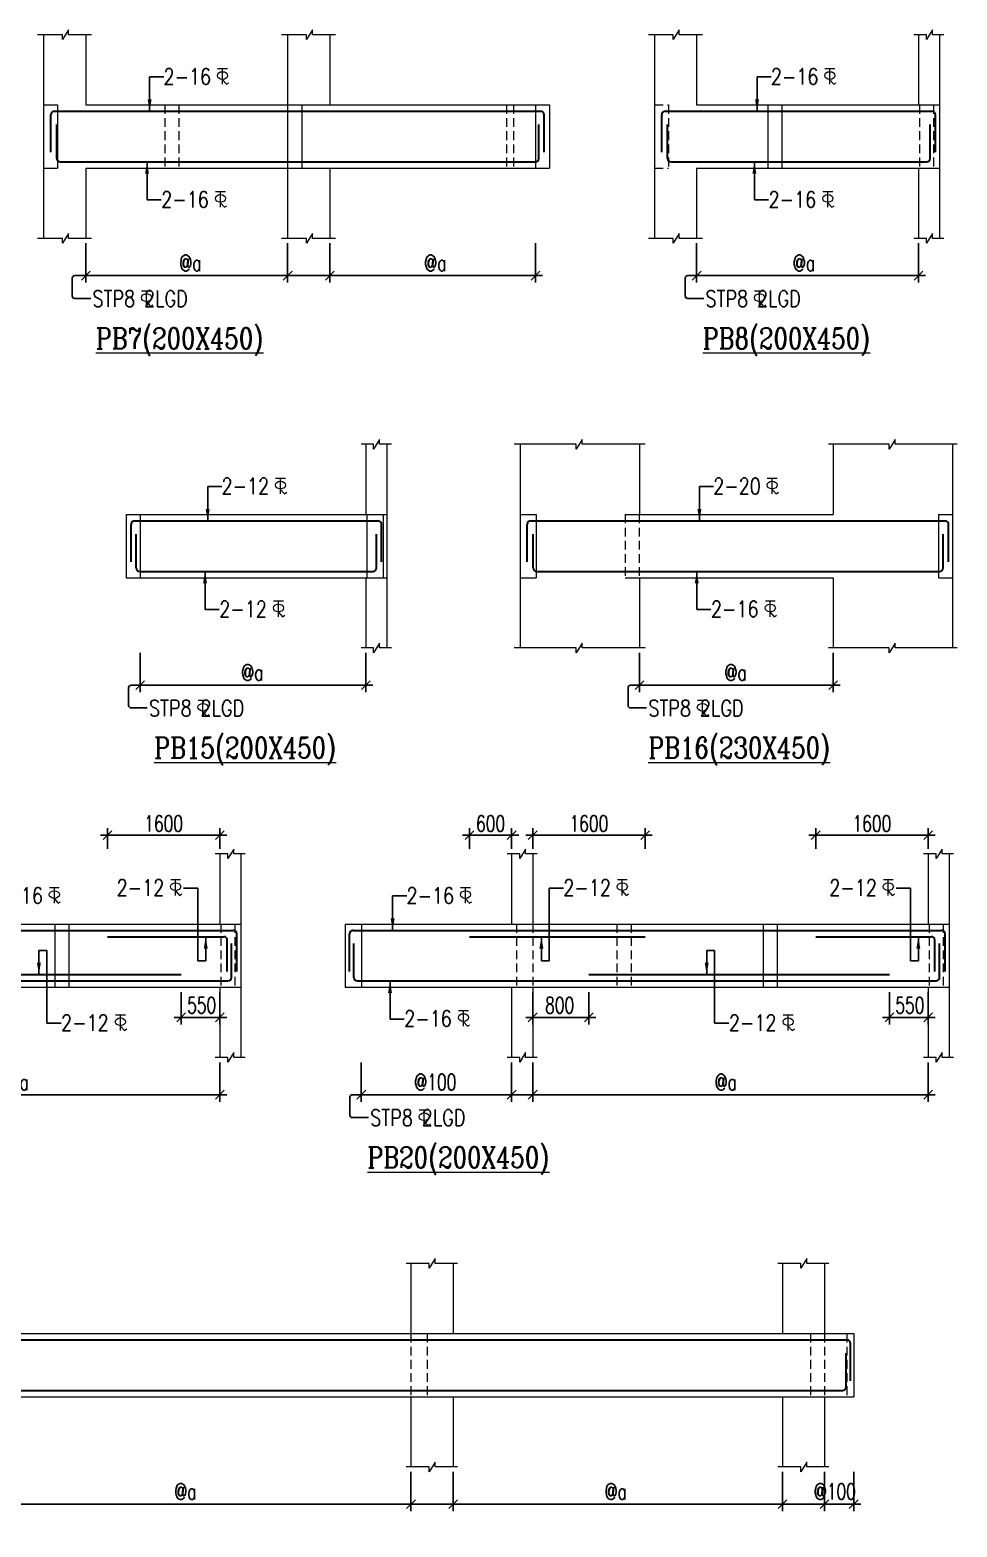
# Model space of a CAD drawing. Header units: millimetres. Extents: x 1277257 to 1543892, y 206696 to 309376.
# Drawn here: x 1530689 to 1543892, y 241538 to 262860 of the extents above; entities that cross this region are included whole.
import ezdxf

# ---------------------------------------------------------------- set-up
doc = ezdxf.new("R2010")
doc.units = ezdxf.units.MM
doc.header["$LTSCALE"] = 500
doc.header["$MEASUREMENT"] = 0
doc.header["$PDMODE"] = 34
doc.linetypes.add('HIDDEN', pattern=[0.375, 0.25, -0.125])
doc.layers.get('Defpoints').update_dxf_attribs({"lineweight": 0})
for name, color, linetype, lineweight in [('BEAM ELE', 2, 'Continuous', 15), ('DIM', 1, 'Continuous', 20), ('TAXT', 3, 'Continuous', 15), ('TEXT', 7, 'Continuous', 13), ('TEXT2', 3, 'Continuous', 15), ('TOWER AREA BEAM..', 3, 'Continuous', 20)]:
    doc.layers.add(name, color=color, linetype=linetype, lineweight=lineweight)
for name, color, linetype in [('D', 10, 'Continuous'), ('ST DIM.', 1, 'Continuous'), ('STEEL', 1, 'Continuous')]:
    doc.layers.add(name, color=color, linetype=linetype)
doc.styles.add('2MM', font='romans.shx', dxfattribs={"width": 0.7})
doc.styles.add('BHTESHT$0$HSCC2', font='romanc.shx')
doc.styles.add('haider', font='romans.shx')
doc.dimstyles.new('SHUIB MOD.', dxfattribs={"dimtxt": 230, "dimasz": 130, "dimexe": 100, "dimexo": 70, "dimgap": 50, "dimtad": 2, "dimdec": 0, "dimzin": 4, "dimdsep": 46, "dimtxsty": '2MM', "dimblk": 'OBLIQUE', "dimcen": 0.09, "dimdle": 100, "dimclrd": 1, "dimclre": 1, "dimclrt": 3, "dimadec": 0, "dimazin": 0, "dimtfac": 1, "dimtdec": 0, "dimtix": 1, "dimtmove": 2, "dimatfit": 3, "dimfxl": 100, "dimtolj": 1, "dimlwd": -1, "dimarcsym": 0})

# ---------------------------------------------------------------- blocks, each defined once
blk = doc.blocks.new('_Oblique')
at = {"color": 0, "linetype": 'ByBlock', "lineweight": -2}
blk.add_line((-0.5, -0.5), (0.5, 0.5), dxfattribs=at)
blk = doc.blocks.new('A$C76682FD6')
at = {"layer": 'TEXT', "color": 3, "ltscale": 0.2}
for p, q in [((143, 219, -1), (2, 219, -1)), ((72, 0, -1), (72, 219, -1)), ((72, 63, -1), (128, 0, -1)), ((128, 0, -1), (162, 21))]:
    blk.add_line(p, q, dxfattribs=at)
blk.add_ellipse((72, 124, -1), major_axis=(72.3, 0), ratio=0.753223, dxfattribs=at)
blk = doc.blocks.new('*D108')
at = {"layer": 'Defpoints', "color": 0, "ltscale": 100, "transparency": 16777216}
for p in [(1531484, 259891, 6), (1534359, 259891, 6), (1534359, 259361)]:
    blk.add_point(p, dxfattribs=at)
at = {"layer": 'ST DIM.', "color": 1, "lineweight": -2, "ltscale": 100, "transparency": 16777216}
for p, q in [((1531484, 259821), (1531484, 259261)), ((1534359, 259821), (1534359, 259261))]:
    blk.add_line(p, q, dxfattribs=at)
at = {"layer": 'ST DIM.', "color": 1, "ltscale": 100, "transparency": 16777216}
blk.add_line((1531384, 259361), (1534459, 259361), dxfattribs=at)
at = {"layer": 'ST DIM.', "color": 1, "ltscale": 100, "transparency": 16777216, "xscale": 125, "yscale": 125, "zscale": 125, "rotation": 180}
blk.add_blockref('_Oblique', (1531484, 259361), dxfattribs=at)
at = {"layer": 'ST DIM.', "color": 1, "ltscale": 100, "transparency": 16777216, "xscale": 125, "yscale": 125, "zscale": 125}
blk.add_blockref('_Oblique', (1534359, 259361), dxfattribs=at)
at = {"layer": 'ST DIM.', "color": 3, "ltscale": 100, "transparency": 16777216, "insert": (1532974, 259541), "char_height": 230, "attachment_point": 5, "style": '2MM'}
blk.add_mtext('\\A1;@a', dxfattribs=at)
blk = doc.blocks.new('*D109')
at = {"layer": 'Defpoints', "color": 0, "ltscale": 100, "transparency": 16777216}
for p in [(1534959, 259891, 6), (1537889, 259891, 6), (1537889, 259361)]:
    blk.add_point(p, dxfattribs=at)
at = {"layer": 'ST DIM.', "color": 1, "lineweight": -2, "ltscale": 100, "transparency": 16777216}
for p, q in [((1534959, 259821), (1534959, 259261)), ((1537889, 259821), (1537889, 259261))]:
    blk.add_line(p, q, dxfattribs=at)
at = {"layer": 'ST DIM.', "color": 1, "ltscale": 100, "transparency": 16777216}
blk.add_line((1534859, 259361), (1537989, 259361), dxfattribs=at)
at = {"layer": 'ST DIM.', "color": 1, "ltscale": 100, "transparency": 16777216, "xscale": 125, "yscale": 125, "zscale": 125, "rotation": 180}
blk.add_blockref('_Oblique', (1534959, 259361), dxfattribs=at)
at = {"layer": 'ST DIM.', "color": 1, "ltscale": 100, "transparency": 16777216, "xscale": 125, "yscale": 125, "zscale": 125}
blk.add_blockref('_Oblique', (1537889, 259361), dxfattribs=at)
at = {"layer": 'ST DIM.', "color": 3, "ltscale": 100, "transparency": 16777216, "insert": (1536462, 259541), "char_height": 230, "attachment_point": 5, "style": '2MM'}
blk.add_mtext('\\A1;@a', dxfattribs=at)
blk = doc.blocks.new('*D110')
at = {"layer": 'Defpoints', "color": 0, "ltscale": 100, "transparency": 16777216}
for p in [(1540183, 259891, 6), (1543343, 259891, 6), (1543343, 259361)]:
    blk.add_point(p, dxfattribs=at)
at = {"layer": 'ST DIM.', "color": 1, "lineweight": -2, "ltscale": 100, "transparency": 16777216}
for p, q in [((1540183, 259821), (1540183, 259261)), ((1543343, 259821), (1543343, 259261))]:
    blk.add_line(p, q, dxfattribs=at)
at = {"layer": 'ST DIM.', "color": 1, "ltscale": 100, "transparency": 16777216}
blk.add_line((1540083, 259361), (1543443, 259361), dxfattribs=at)
at = {"layer": 'ST DIM.', "color": 1, "ltscale": 100, "transparency": 16777216, "xscale": 125, "yscale": 125, "zscale": 125, "rotation": 180}
blk.add_blockref('_Oblique', (1540183, 259361), dxfattribs=at)
at = {"layer": 'ST DIM.', "color": 1, "ltscale": 100, "transparency": 16777216, "xscale": 125, "yscale": 125, "zscale": 125}
blk.add_blockref('_Oblique', (1543343, 259361), dxfattribs=at)
at = {"layer": 'ST DIM.', "color": 3, "ltscale": 100, "transparency": 16777216, "insert": (1541712, 259541), "char_height": 230, "attachment_point": 5, "style": '2MM'}
blk.add_mtext('\\A1;@a', dxfattribs=at)
blk = doc.blocks.new('*D122')
at = {"layer": 'Defpoints', "color": 0, "ltscale": 100, "transparency": 16777216}
for p in [(1532258, 254059, 6), (1535473, 254059, 6), (1535473, 253528)]:
    blk.add_point(p, dxfattribs=at)
at = {"layer": 'ST DIM.', "color": 1, "lineweight": -2, "ltscale": 100, "transparency": 16777216}
for p, q in [((1532258, 253989), (1532258, 253428)), ((1535473, 253989), (1535473, 253428))]:
    blk.add_line(p, q, dxfattribs=at)
at = {"layer": 'ST DIM.', "color": 1, "ltscale": 100, "transparency": 16777216}
blk.add_line((1532158, 253528), (1535573, 253528), dxfattribs=at)
at = {"layer": 'ST DIM.', "color": 1, "ltscale": 100, "transparency": 16777216, "xscale": 125, "yscale": 125, "zscale": 125, "rotation": 180}
blk.add_blockref('_Oblique', (1532258, 253528), dxfattribs=at)
at = {"layer": 'ST DIM.', "color": 1, "ltscale": 100, "transparency": 16777216, "xscale": 125, "yscale": 125, "zscale": 125}
blk.add_blockref('_Oblique', (1535473, 253528), dxfattribs=at)
at = {"layer": 'ST DIM.', "color": 3, "ltscale": 100, "transparency": 16777216, "insert": (1533855, 253709), "char_height": 230, "attachment_point": 5, "style": '2MM'}
blk.add_mtext('\\A1;@a', dxfattribs=at)
blk = doc.blocks.new('*D123')
at = {"layer": 'Defpoints', "color": 0, "ltscale": 100, "transparency": 16777216}
for p in [(1539369, 254059, 6), (1542129, 254059, 6), (1542129, 253528)]:
    blk.add_point(p, dxfattribs=at)
at = {"layer": 'ST DIM.', "color": 1, "lineweight": -2, "ltscale": 100, "transparency": 16777216}
for p, q in [((1539369, 253989), (1539369, 253428)), ((1542129, 253989), (1542129, 253428))]:
    blk.add_line(p, q, dxfattribs=at)
at = {"layer": 'ST DIM.', "color": 1, "ltscale": 100, "transparency": 16777216}
blk.add_line((1539269, 253528), (1542229, 253528), dxfattribs=at)
at = {"layer": 'ST DIM.', "color": 1, "ltscale": 100, "transparency": 16777216, "xscale": 125, "yscale": 125, "zscale": 125, "rotation": 180}
blk.add_blockref('_Oblique', (1539369, 253528), dxfattribs=at)
at = {"layer": 'ST DIM.', "color": 1, "ltscale": 100, "transparency": 16777216, "xscale": 125, "yscale": 125, "zscale": 125}
blk.add_blockref('_Oblique', (1542129, 253528), dxfattribs=at)
at = {"layer": 'ST DIM.', "color": 3, "ltscale": 100, "transparency": 16777216, "insert": (1540738, 253709), "char_height": 230, "attachment_point": 5, "style": '2MM'}
blk.add_mtext('\\A1;@a', dxfattribs=at)
blk = doc.blocks.new('*D134')
at = {"layer": 'Defpoints', "color": 0, "ltscale": 100, "transparency": 16777216}
for p in [(1527764, 248226, 6), (1533394, 248226, 6), (1533394, 247696)]:
    blk.add_point(p, dxfattribs=at)
at = {"layer": 'ST DIM.', "color": 1, "lineweight": -2, "ltscale": 100, "transparency": 16777216}
for p, q in [((1527764, 248156), (1527764, 247596)), ((1533394, 248156), (1533394, 247596))]:
    blk.add_line(p, q, dxfattribs=at)
at = {"layer": 'ST DIM.', "color": 1, "ltscale": 100, "transparency": 16777216}
blk.add_line((1527664, 247696), (1533494, 247696), dxfattribs=at)
at = {"layer": 'ST DIM.', "color": 1, "ltscale": 100, "transparency": 16777216, "xscale": 125, "yscale": 125, "zscale": 125, "rotation": 180}
blk.add_blockref('_Oblique', (1527764, 247696), dxfattribs=at)
at = {"layer": 'ST DIM.', "color": 1, "ltscale": 100, "transparency": 16777216, "xscale": 125, "yscale": 125, "zscale": 125}
blk.add_blockref('_Oblique', (1533394, 247696), dxfattribs=at)
at = {"layer": 'ST DIM.', "color": 3, "ltscale": 100, "transparency": 16777216, "insert": (1530513, 247876), "char_height": 230, "attachment_point": 5, "style": '2MM'}
blk.add_mtext('\\A1;@a', dxfattribs=at)
blk = doc.blocks.new('*D135')
at = {"layer": 'Defpoints', "color": 0, "ltscale": 100, "transparency": 16777216}
for p in [(1537849, 248226, 6), (1543479, 248226, 6), (1543479, 247696)]:
    blk.add_point(p, dxfattribs=at)
at = {"layer": 'ST DIM.', "color": 1, "lineweight": -2, "ltscale": 100, "transparency": 16777216}
for p, q in [((1537849, 248156), (1537849, 247596)), ((1543479, 248156), (1543479, 247596))]:
    blk.add_line(p, q, dxfattribs=at)
at = {"layer": 'ST DIM.', "color": 1, "ltscale": 100, "transparency": 16777216}
blk.add_line((1537749, 247696), (1543579, 247696), dxfattribs=at)
at = {"layer": 'ST DIM.', "color": 1, "ltscale": 100, "transparency": 16777216, "xscale": 125, "yscale": 125, "zscale": 125, "rotation": 180}
blk.add_blockref('_Oblique', (1537849, 247696), dxfattribs=at)
at = {"layer": 'ST DIM.', "color": 1, "ltscale": 100, "transparency": 16777216, "xscale": 125, "yscale": 125, "zscale": 125}
blk.add_blockref('_Oblique', (1543479, 247696), dxfattribs=at)
at = {"layer": 'ST DIM.', "color": 3, "ltscale": 100, "transparency": 16777216, "insert": (1540598, 247876), "char_height": 230, "attachment_point": 5, "style": '2MM'}
blk.add_mtext('\\A1;@a', dxfattribs=at)
blk = doc.blocks.new('*D136')
at = {"layer": 'Defpoints', "color": 0, "ltscale": 100, "transparency": 16777216}
for p in [(1535408, 248226, 6), (1537549, 248226, 6), (1537549, 247696)]:
    blk.add_point(p, dxfattribs=at)
at = {"layer": 'ST DIM.', "color": 1, "lineweight": -2, "ltscale": 100, "transparency": 16777216}
for p, q in [((1535408, 248156), (1535408, 247596)), ((1537549, 248156), (1537549, 247596))]:
    blk.add_line(p, q, dxfattribs=at)
at = {"layer": 'ST DIM.', "color": 1, "ltscale": 100, "transparency": 16777216}
blk.add_line((1535308, 247696), (1537649, 247696), dxfattribs=at)
at = {"layer": 'ST DIM.', "color": 1, "ltscale": 100, "transparency": 16777216, "xscale": 125, "yscale": 125, "zscale": 125, "rotation": 180}
blk.add_blockref('_Oblique', (1535408, 247696), dxfattribs=at)
at = {"layer": 'ST DIM.', "color": 1, "ltscale": 100, "transparency": 16777216, "xscale": 125, "yscale": 125, "zscale": 125}
blk.add_blockref('_Oblique', (1537549, 247696), dxfattribs=at)
at = {"layer": 'ST DIM.', "color": 3, "ltscale": 100, "transparency": 16777216, "insert": (1536461, 247876), "char_height": 230, "attachment_point": 5, "style": '2MM'}
blk.add_mtext('\\A1;@100', dxfattribs=at)
blk = doc.blocks.new('*D151')
at = {"layer": 'Defpoints', "color": 0, "ltscale": 100, "transparency": 16777216}
for p in [(1529815, 242394, 6), (1536115, 242394, 6), (1536115, 241863)]:
    blk.add_point(p, dxfattribs=at)
at = {"layer": 'ST DIM.', "color": 1, "lineweight": -2, "ltscale": 100, "transparency": 16777216}
for p, q in [((1529815, 242324), (1529815, 241763)), ((1536115, 242324), (1536115, 241763))]:
    blk.add_line(p, q, dxfattribs=at)
at = {"layer": 'ST DIM.', "color": 1, "ltscale": 100, "transparency": 16777216}
blk.add_line((1529715, 241863), (1536215, 241863), dxfattribs=at)
at = {"layer": 'ST DIM.', "color": 1, "ltscale": 100, "transparency": 16777216, "xscale": 125, "yscale": 125, "zscale": 125, "rotation": 180}
blk.add_blockref('_Oblique', (1529815, 241863), dxfattribs=at)
at = {"layer": 'ST DIM.', "color": 1, "ltscale": 100, "transparency": 16777216, "xscale": 125, "yscale": 125, "zscale": 125}
blk.add_blockref('_Oblique', (1536115, 241863), dxfattribs=at)
at = {"layer": 'ST DIM.', "color": 3, "ltscale": 100, "transparency": 16777216, "insert": (1532903, 242044), "char_height": 230, "attachment_point": 5, "style": '2MM'}
blk.add_mtext('\\A1;@a', dxfattribs=at)
blk = doc.blocks.new('*D152')
at = {"layer": 'Defpoints', "color": 0, "ltscale": 100, "transparency": 16777216}
for p in [(1536715, 242394, 6), (1541405, 242394, 6), (1541405, 241863)]:
    blk.add_point(p, dxfattribs=at)
at = {"layer": 'ST DIM.', "color": 1, "lineweight": -2, "ltscale": 100, "transparency": 16777216}
for p, q in [((1536715, 242324), (1536715, 241763)), ((1541405, 242324), (1541405, 241763))]:
    blk.add_line(p, q, dxfattribs=at)
at = {"layer": 'ST DIM.', "color": 1, "ltscale": 100, "transparency": 16777216}
blk.add_line((1536615, 241863), (1541505, 241863), dxfattribs=at)
at = {"layer": 'ST DIM.', "color": 1, "ltscale": 100, "transparency": 16777216, "xscale": 125, "yscale": 125, "zscale": 125, "rotation": 180}
blk.add_blockref('_Oblique', (1536715, 241863), dxfattribs=at)
at = {"layer": 'ST DIM.', "color": 1, "ltscale": 100, "transparency": 16777216, "xscale": 125, "yscale": 125, "zscale": 125}
blk.add_blockref('_Oblique', (1541405, 241863), dxfattribs=at)
at = {"layer": 'ST DIM.', "color": 3, "ltscale": 100, "transparency": 16777216, "insert": (1539031, 242044), "char_height": 230, "attachment_point": 5, "style": '2MM'}
blk.add_mtext('\\A1;@a', dxfattribs=at)
blk = doc.blocks.new('*D153')
at = {"layer": 'Defpoints', "color": 0, "ltscale": 100, "transparency": 16777216}
for p in [(1542005, 242394, 6), (1542420, 242394, 6), (1542420, 241863)]:
    blk.add_point(p, dxfattribs=at)
at = {"layer": 'ST DIM.', "color": 1, "lineweight": -2, "ltscale": 100, "transparency": 16777216}
for p, q in [((1542005, 242324), (1542005, 241763)), ((1542420, 242324), (1542420, 241763))]:
    blk.add_line(p, q, dxfattribs=at)
at = {"layer": 'ST DIM.', "color": 1, "ltscale": 100, "transparency": 16777216}
blk.add_line((1541905, 241863), (1542520, 241863), dxfattribs=at)
at = {"layer": 'ST DIM.', "color": 1, "ltscale": 100, "transparency": 16777216, "xscale": 125, "yscale": 125, "zscale": 125, "rotation": 180}
blk.add_blockref('_Oblique', (1542005, 241863), dxfattribs=at)
at = {"layer": 'ST DIM.', "color": 1, "ltscale": 100, "transparency": 16777216, "xscale": 125, "yscale": 125, "zscale": 125}
blk.add_blockref('_Oblique', (1542420, 241863), dxfattribs=at)
at = {"layer": 'ST DIM.', "color": 3, "ltscale": 100, "transparency": 16777216, "insert": (1542151, 242044), "char_height": 230, "attachment_point": 5, "style": '2MM'}
blk.add_mtext('\\A1;@100', dxfattribs=at)
blk = doc.blocks.new('*D231')
at = {"layer": 'Defpoints', "color": 0, "ltscale": 100, "transparency": 16777216}
for p in [(1532844, 249226), (1533394, 249226), (1532844, 248797)]:
    blk.add_point(p, dxfattribs=at)
at = {"layer": 'ST DIM.', "color": 1, "lineweight": -2, "ltscale": 100, "transparency": 16777216}
for p, q in [((1532844, 249156), (1532844, 248697)), ((1533394, 249156), (1533394, 248697))]:
    blk.add_line(p, q, dxfattribs=at)
at = {"layer": 'ST DIM.', "color": 1, "ltscale": 100, "transparency": 16777216}
blk.add_line((1533494, 248797), (1532744, 248797), dxfattribs=at)
at = {"layer": 'ST DIM.', "color": 1, "ltscale": 100, "transparency": 16777216, "xscale": 125, "yscale": 125, "zscale": 125, "rotation": 180}
blk.add_blockref('_Oblique', (1532844, 248797), dxfattribs=at)
at = {"layer": 'ST DIM.', "color": 1, "ltscale": 100, "transparency": 16777216, "xscale": 125, "yscale": 125, "zscale": 125}
blk.add_blockref('_Oblique', (1533394, 248797), dxfattribs=at)
at = {"layer": 'ST DIM.', "color": 3, "ltscale": 100, "transparency": 16777216, "insert": (1533135, 248969), "char_height": 230, "attachment_point": 5, "style": '2MM'}
blk.add_mtext('\\A1;550', dxfattribs=at)
blk = doc.blocks.new('*D232')
at = {"layer": 'Defpoints', "color": 0, "ltscale": 100, "transparency": 16777216}
for p in [(1537849, 249226), (1538649, 249226), (1537849, 248797)]:
    blk.add_point(p, dxfattribs=at)
at = {"layer": 'ST DIM.', "color": 1, "lineweight": -2, "ltscale": 100, "transparency": 16777216}
for p, q in [((1537849, 249156), (1537849, 248697)), ((1538649, 249156), (1538649, 248697))]:
    blk.add_line(p, q, dxfattribs=at)
at = {"layer": 'ST DIM.', "color": 1, "ltscale": 100, "transparency": 16777216}
blk.add_line((1538749, 248797), (1537749, 248797), dxfattribs=at)
at = {"layer": 'ST DIM.', "color": 1, "ltscale": 100, "transparency": 16777216, "xscale": 125, "yscale": 125, "zscale": 125, "rotation": 180}
blk.add_blockref('_Oblique', (1537849, 248797), dxfattribs=at)
at = {"layer": 'ST DIM.', "color": 1, "ltscale": 100, "transparency": 16777216, "xscale": 125, "yscale": 125, "zscale": 125}
blk.add_blockref('_Oblique', (1538649, 248797), dxfattribs=at)
at = {"layer": 'ST DIM.', "color": 3, "ltscale": 100, "transparency": 16777216, "insert": (1538232, 248969), "char_height": 230, "attachment_point": 5, "style": '2MM'}
blk.add_mtext('\\A1;800', dxfattribs=at)
blk = doc.blocks.new('*D233')
at = {"layer": 'Defpoints', "color": 0, "ltscale": 100, "transparency": 16777216}
for p in [(1542929, 249226), (1543479, 249226), (1542929, 248797)]:
    blk.add_point(p, dxfattribs=at)
at = {"layer": 'ST DIM.', "color": 1, "lineweight": -2, "ltscale": 100, "transparency": 16777216}
for p, q in [((1542929, 249156), (1542929, 248697)), ((1543479, 249156), (1543479, 248697))]:
    blk.add_line(p, q, dxfattribs=at)
at = {"layer": 'ST DIM.', "color": 1, "ltscale": 100, "transparency": 16777216}
blk.add_line((1543579, 248797), (1542829, 248797), dxfattribs=at)
at = {"layer": 'ST DIM.', "color": 1, "ltscale": 100, "transparency": 16777216, "xscale": 125, "yscale": 125, "zscale": 125, "rotation": 180}
blk.add_blockref('_Oblique', (1542929, 248797), dxfattribs=at)
at = {"layer": 'ST DIM.', "color": 1, "ltscale": 100, "transparency": 16777216, "xscale": 125, "yscale": 125, "zscale": 125}
blk.add_blockref('_Oblique', (1543479, 248797), dxfattribs=at)
at = {"layer": 'ST DIM.', "color": 3, "ltscale": 100, "transparency": 16777216, "insert": (1543220, 248969), "char_height": 230, "attachment_point": 5, "style": '2MM'}
blk.add_mtext('\\A1;550', dxfattribs=at)
blk = doc.blocks.new('*D272')
at = {"layer": 'Defpoints', "color": 0, "ltscale": 100, "transparency": 16777216}
for p in [(1533394, 251392), (1531794, 251126), (1533394, 251126)]:
    blk.add_point(p, dxfattribs=at)
at = {"layer": 'ST DIM.', "color": 1, "ltscale": 100, "transparency": 16777216}
blk.add_line((1531694, 251392), (1533494, 251392), dxfattribs=at)
at = {"layer": 'ST DIM.', "color": 1, "lineweight": -2, "ltscale": 100, "transparency": 16777216}
for p, q in [((1531794, 251196), (1531794, 251492)), ((1533394, 251196), (1533394, 251492))]:
    blk.add_line(p, q, dxfattribs=at)
at = {"layer": 'ST DIM.', "color": 1, "ltscale": 100, "transparency": 16777216, "xscale": 125, "yscale": 125, "zscale": 125, "rotation": 180}
blk.add_blockref('_Oblique', (1531794, 251392), dxfattribs=at)
at = {"layer": 'ST DIM.', "color": 1, "ltscale": 100, "transparency": 16777216, "xscale": 125, "yscale": 125, "zscale": 125}
blk.add_blockref('_Oblique', (1533394, 251392), dxfattribs=at)
at = {"layer": 'ST DIM.', "color": 3, "ltscale": 100, "transparency": 16777216, "insert": (1532594, 251557), "char_height": 230, "attachment_point": 5, "style": '2MM'}
blk.add_mtext('\\A1;1600', dxfattribs=at)
blk = doc.blocks.new('*D276')
at = {"layer": 'Defpoints', "color": 0, "ltscale": 100, "transparency": 16777216}
for p in [(1537549, 251392), (1536949, 251126), (1537549, 251126)]:
    blk.add_point(p, dxfattribs=at)
at = {"layer": 'ST DIM.', "color": 1, "ltscale": 100, "transparency": 16777216}
blk.add_line((1536849, 251392), (1537649, 251392), dxfattribs=at)
at = {"layer": 'ST DIM.', "color": 1, "lineweight": -2, "ltscale": 100, "transparency": 16777216}
for p, q in [((1536949, 251196), (1536949, 251492)), ((1537549, 251196), (1537549, 251492))]:
    blk.add_line(p, q, dxfattribs=at)
at = {"layer": 'ST DIM.', "color": 1, "ltscale": 100, "transparency": 16777216, "xscale": 125, "yscale": 125, "zscale": 125, "rotation": 180}
blk.add_blockref('_Oblique', (1536949, 251392), dxfattribs=at)
at = {"layer": 'ST DIM.', "color": 1, "ltscale": 100, "transparency": 16777216, "xscale": 125, "yscale": 125, "zscale": 125}
blk.add_blockref('_Oblique', (1537549, 251392), dxfattribs=at)
at = {"layer": 'ST DIM.', "color": 3, "ltscale": 100, "transparency": 16777216, "insert": (1537249, 251557), "char_height": 230, "attachment_point": 5, "style": '2MM'}
blk.add_mtext('\\A1;600', dxfattribs=at)
blk = doc.blocks.new('*D274')
at = {"layer": 'Defpoints', "color": 0, "ltscale": 100, "transparency": 16777216}
for p in [(1539449, 251392), (1537849, 251126), (1539449, 251126)]:
    blk.add_point(p, dxfattribs=at)
at = {"layer": 'ST DIM.', "color": 1, "ltscale": 100, "transparency": 16777216}
blk.add_line((1537749, 251392), (1539549, 251392), dxfattribs=at)
at = {"layer": 'ST DIM.', "color": 1, "lineweight": -2, "ltscale": 100, "transparency": 16777216}
for p, q in [((1537849, 251196), (1537849, 251492)), ((1539449, 251196), (1539449, 251492))]:
    blk.add_line(p, q, dxfattribs=at)
at = {"layer": 'ST DIM.', "color": 1, "ltscale": 100, "transparency": 16777216, "xscale": 125, "yscale": 125, "zscale": 125, "rotation": 180}
blk.add_blockref('_Oblique', (1537849, 251392), dxfattribs=at)
at = {"layer": 'ST DIM.', "color": 1, "ltscale": 100, "transparency": 16777216, "xscale": 125, "yscale": 125, "zscale": 125}
blk.add_blockref('_Oblique', (1539449, 251392), dxfattribs=at)
at = {"layer": 'ST DIM.', "color": 3, "ltscale": 100, "transparency": 16777216, "insert": (1538649, 251557), "char_height": 230, "attachment_point": 5, "style": '2MM'}
blk.add_mtext('\\A1;1600', dxfattribs=at)
blk = doc.blocks.new('*D275')
at = {"layer": 'Defpoints', "color": 0, "ltscale": 100, "transparency": 16777216}
for p in [(1543479, 251392), (1541879, 251126), (1543479, 251126)]:
    blk.add_point(p, dxfattribs=at)
at = {"layer": 'ST DIM.', "color": 1, "ltscale": 100, "transparency": 16777216}
blk.add_line((1541779, 251392), (1543579, 251392), dxfattribs=at)
at = {"layer": 'ST DIM.', "color": 1, "lineweight": -2, "ltscale": 100, "transparency": 16777216}
for p, q in [((1541879, 251196), (1541879, 251492)), ((1543479, 251196), (1543479, 251492))]:
    blk.add_line(p, q, dxfattribs=at)
at = {"layer": 'ST DIM.', "color": 1, "ltscale": 100, "transparency": 16777216, "xscale": 125, "yscale": 125, "zscale": 125, "rotation": 180}
blk.add_blockref('_Oblique', (1541879, 251392), dxfattribs=at)
at = {"layer": 'ST DIM.', "color": 1, "ltscale": 100, "transparency": 16777216, "xscale": 125, "yscale": 125, "zscale": 125}
blk.add_blockref('_Oblique', (1543479, 251392), dxfattribs=at)
at = {"layer": 'ST DIM.', "color": 3, "ltscale": 100, "transparency": 16777216, "insert": (1542679, 251557), "char_height": 230, "attachment_point": 5, "style": '2MM'}
blk.add_mtext('\\A1;1600', dxfattribs=at)

msp = doc.modelspace()

# ---------------------------------------------------------------- linework, layer by layer
at = {"layer": 'BEAM ELE', "color": 3}
for points in [[(1531567.2, 262791.4), (1531238.8, 262791.4), (1531238.8, 262860), (1531154.2, 262723.4), (1531154.2, 262791.4), (1530798.9, 262791.4)], [(1535042.2, 262791.4), (1534713.8, 262791.4), (1534713.8, 262860), (1534629.2, 262723.4), (1534629.2, 262791.4), (1534274, 262791.4)], [(1540266.1, 262791.4), (1539932.3, 262791.4), (1539932.3, 262860), (1539847.7, 262723.4), (1539847.7, 262791.4), (1539497.8, 262791.4)], [(1543705.7, 262791.4), (1543541.9, 262791.4), (1543541.9, 262860), (1543457.4, 262723.4), (1543457.4, 262791.4), (1543276.9, 262791.4)], [(1531567.2, 259891.4), (1531238.8, 259891.4), (1531238.8, 259960), (1531154.2, 259823.4), (1531154.2, 259891.4), (1530798.9, 259891.4)], [(1535042.2, 259891.4), (1534713.8, 259891.4), (1534713.8, 259960), (1534629.2, 259823.4), (1534629.2, 259891.4), (1534274, 259891.4)], [(1540266.1, 259891.4), (1539932.3, 259891.4), (1539932.3, 259960), (1539847.7, 259823.4), (1539847.7, 259891.4), (1539497.8, 259891.4)], [(1543705.7, 259891.4), (1543541.9, 259891.4), (1543541.9, 259960), (1543457.4, 259823.4), (1543457.4, 259891.4), (1543276.9, 259891.4)], [(1535839.5, 256958.8), (1535668.3, 256958.8), (1535668.3, 257027.5), (1535583.8, 256890.8), (1535583.8, 256958.8), (1535407.2, 256958.8)], [(1539452, 256958.8), (1538554.3, 256958.8), (1538554.3, 257027.5), (1538469.7, 256890.8), (1538469.7, 256958.8), (1537583.8, 256958.8)], [(1543891.6, 256958.8), (1543011.8, 256958.8), (1543011.8, 257027.5), (1542927.2, 256890.8), (1542927.2, 256958.8), (1542062.8, 256958.8)], [(1535839.5, 254058.8), (1535668.3, 254058.8), (1535668.3, 254127.5), (1535583.8, 253990.8), (1535583.8, 254058.8), (1535407.2, 254058.8)], [(1539452, 254058.8), (1538554.3, 254058.8), (1538554.3, 254127.5), (1538469.7, 253990.8), (1538469.7, 254058.8), (1537583.8, 254058.8)], [(1543891.6, 254058.8), (1543011.8, 254058.8), (1543011.8, 254127.5), (1542927.2, 253990.8), (1542927.2, 254058.8), (1542062.8, 254058.8)], [(1533756.6, 251126.3), (1533592.9, 251126.3), (1533592.9, 251194.9), (1533508.3, 251058.2), (1533508.3, 251126.3), (1533327.9, 251126.3)], [(1537911.7, 251126.3), (1537748, 251126.3), (1537748, 251194.9), (1537663.4, 251058.2), (1537663.4, 251126.3), (1537482.9, 251126.3)], [(1543841.7, 251126.3), (1543678, 251126.3), (1543678, 251194.9), (1543593.4, 251058.2), (1543593.4, 251126.3), (1543412.9, 251126.3)], [(1533756.6, 248226.3), (1533592.9, 248226.3), (1533592.9, 248294.9), (1533508.3, 248158.2), (1533508.3, 248226.3), (1533327.9, 248226.3)], [(1537911.7, 248226.3), (1537748, 248226.3), (1537748, 248294.9), (1537663.4, 248158.2), (1537663.4, 248226.3), (1537482.9, 248226.3)], [(1543841.7, 248226.3), (1543678, 248226.3), (1543678, 248294.9), (1543593.4, 248158.2), (1543593.4, 248226.3), (1543412.9, 248226.3)], [(1536777.9, 245293.7), (1536460.8, 245293.7), (1536460.8, 245362.3), (1536376.2, 245225.7), (1536376.2, 245293.7), (1536049.1, 245293.7)], [(1542067.9, 245293.7), (1541750.8, 245293.7), (1541750.8, 245362.3), (1541666.2, 245225.7), (1541666.2, 245293.7), (1541339.1, 245293.7)], [(1536777.9, 242393.7), (1536460.8, 242393.7), (1536460.8, 242462.3), (1536376.2, 242325.7), (1536376.2, 242393.7), (1536049.1, 242393.7)], [(1542067.9, 242393.7), (1541750.8, 242393.7), (1541750.8, 242462.3), (1541666.2, 242325.7), (1541666.2, 242393.7), (1541339.1, 242393.7)]]:
    msp.add_lwpolyline(points, dxfattribs=at)
at = {"layer": 'ST DIM.'}
for points, elevation in [([(1531555.1, 259035.7), (1531326.7, 259035.7, -0.4142136), (1531290.9, 259071.5), (1531290.9, 259325.1, -0.4142136), (1531326.7, 259360.8), (1536713.6, 259360.8)], -2.7), ([(1540284.3, 259035.7), (1540055.9, 259035.7, -0.4142136), (1540020.1, 259071.5), (1540020.1, 259325.1, -0.4142136), (1540055.9, 259360.8), (1540183, 259360.8)], -2.7), ([(1532359.1, 253203.1), (1532130.8, 253203.1, -0.4142136), (1532095, 253238.9), (1532095, 253492.5, -0.4142136), (1532130.8, 253528.3), (1532257.8, 253528.3)], -601194.1), ([(1539470.2, 253203.1), (1539241.9, 253203.1, -0.4142136), (1539206.1, 253238.9), (1539206.1, 253492.5, -0.4142136), (1539241.9, 253528.3), (1539368.9, 253528.3)], -2.7), ([(1535509.4, 247370.6), (1535281.1, 247370.6, -0.4142136), (1535245.3, 247406.4), (1535245.3, 247659.9, -0.4142136), (1535281.1, 247695.7), (1538103.3, 247695.7)], -6.3), ([(1523584.4, 241538), (1523356, 241538, -0.4142136), (1523320.2, 241573.8), (1523320.2, 241827.4, -0.4142136), (1523356, 241863.1), (1542115.6, 241863.1)], -2.7)]:
    msp.add_lwpolyline(points, format="xyb", dxfattribs=dict(at, elevation=elevation))
at = {"layer": 'STEEL', "color": 4, "lineweight": 30, "ltscale": 10}
for p, q in [((1530986.6, 261117.7, -186.5), (1530986.6, 261651.4, -186.5)), ((1531036.6, 261701.4, -140.7), (1537962.5, 261701.4, -2346141.3)), ((1538012.3, 261117.7, -186.5), (1538012.3, 261651.4, -186.5)), ((1539685.5, 261117.7, -186.5), (1539685.5, 261651.4, -186.5)), ((1539735.5, 261701.4, -140.7), (1543536.1, 261701.4, -2346141.3)), ((1543585.9, 261117.7, -186.5), (1543585.9, 261651.4, -186.5)), ((1531070.3, 261031.4, -599978), (1531070.3, 261512.4, -599978)), ((1537934.2, 261031.4, -599978), (1537934.2, 261512.4, -599978)), ((1539769.1, 261031.4, -599978), (1539769.1, 261512.4, -599978)), ((1543507.8, 261031.4, -599978), (1543507.8, 261512.4, -599978)), ((1531120.3, 260981.4, -599942.4), (1537884.2, 260981.4, -2883032.6)), ((1539819.1, 260981.4, -599942.4), (1543457.8, 260981.4, -2883032.6)), ((1532181.8, 255868.8, -140.7), (1535648, 255868.8, -1281856.1)), ((1537821.5, 255868.8, -140.7), (1543722, 255868.8, -2346141.3)), ((1532131.8, 255285.1, -186.5), (1532131.8, 255818.8, -186.5)), ((1532204, 255198.8, -599978), (1532204, 255679.9, -599978)), ((1535625.8, 255198.8, -599978), (1535625.8, 255679.9, -599978)), ((1535698, 255285.1, -186.5), (1535698, 255818.8, -186.5)), ((1537771.5, 255285.1, -186.5), (1537771.5, 255818.8, -186.5)), ((1537855.1, 255198.8, -599978), (1537855.1, 255679.9, -599978)), ((1543693.7, 255198.8, -599978), (1543693.7, 255679.9, -599978)), ((1543771.8, 255285.1, -186.5), (1543771.8, 255818.8, -186.5)), ((1532254, 255148.8, -599942.4), (1535575.8, 255148.8, -1826933.4)), ((1537905.1, 255148.8, -599942.4), (1543643.7, 255148.8, -2883032.6)), ((1527573.4, 250036.3, -140.7), (1533587, 250036.3, -2346141.3)), ((1531793.9, 249946.3, -236082), (1533450.2, 249946.3, -483978.6)), ((1533500.1, 249452.5, -186.5), (1533500.2, 249896.3, -186.5)), ((1533636.8, 249452.5, -186.5), (1533636.8, 249986.3, -186.5)), ((1535241, 249452.5, -186.5), (1535241, 249986.3, -186.5)), ((1535291, 250036.3, -140.7), (1543672.1, 250036.3, -2346141.3)), ((1536949, 249946.3, 258216.1), (1539449, 249946.3, -29549)), ((1541879, 249946.3, -266016.9), (1543526.4, 249946.3, -483978.6)), ((1543576.3, 249452.5, -186.5), (1543576.4, 249896.3, -186.5)), ((1543721.9, 249452.5, -186.5), (1543721.9, 249986.3, -186.5)), ((1533558.7, 249366.3, -599978), (1533558.7, 249847.3, -599978)), ((1535302.1, 249366.3, -599978), (1535302.1, 249847.3, -599978)), ((1543643.8, 249366.3, -599978), (1543643.8, 249847.3, -599978)), ((1527641.5, 249316.3, -599942.4), (1533508.7, 249316.3, -2883032.6)), ((1528313.9, 249406.3, -2068947.1), (1532843.9, 249406.3, -2285945.5)), ((1535352.1, 249316.3, -599942.4), (1543593.8, 249316.3, -2883032.6)), ((1538649, 249406.3, -2068947.1), (1542929, 249406.3, -2285945.5)), ((1523624.6, 244203.7, -140.7), (1542325.5, 244203.7, -2346141.3)), ((1542375.5, 243620, -2346141.3), (1542375.5, 244153.7, -2346141.3)), ((1542313, 243533.7, -2945932.8), (1542313, 244014.7, -2945932.8)), ((1523687.1, 243483.7, -599942.4), (1542263, 243483.7, -2816650.1))]:
    msp.add_line(p, q, dxfattribs=at)
for centre, start, end in [((1531036.6, 261651.4, -186.5), 90, 180), ((1537962.3, 261651.4, -186.5), 0, 90), ((1539735.5, 261651.4, -186.5), 90, 180), ((1543535.9, 261651.4, -186.5), 0, 90), ((1531120.3, 261031.4, -599978), 180, 270), ((1537884.2, 261031.4, -599978), 270, 0), ((1539819.1, 261031.4, -599978), 180, 270), ((1543457.8, 261031.4, -599978), 270, 0), ((1532181.8, 255818.8, -186.5), 90, 180), ((1535648, 255818.8, -186.5), 0, 90), ((1537821.5, 255818.8, -186.5), 90, 180), ((1543721.8, 255818.8, -186.5), 0, 90), ((1532254, 255198.8, -599978), 180, 270), ((1535575.8, 255198.8, -599978), 270, 0), ((1537905.1, 255198.8, -599978), 180, 270), ((1543643.7, 255198.8, -599978), 270, 0), ((1533450.2, 249896.3, -186.5), 0, 90), ((1533586.8, 249986.3, -186.5), 0, 90), ((1535291, 249986.3, -186.5), 90, 180), ((1543526.4, 249896.3, -186.5), 0, 90), ((1543671.9, 249986.3, -186.5), 0, 90), ((1533508.7, 249366.3, -599978), 270, 0), ((1535352.1, 249366.3, -599978), 180, 270), ((1543593.8, 249366.3, -599978), 270, 0), ((1542325.5, 244153.7, -2346141.3), 0, 90), ((1542263, 243533.7, -2945932.8), 270, 0)]:
    msp.add_arc(centre, 50, start, end, dxfattribs=at)
at = {"layer": 'TOWER AREA BEAM..'}
for p, q in [((1530884.1, 262791.4), (1530884.1, 259891.4)), ((1531484.1, 262791.4), (1531484.1, 261791.4)), ((1534359.1, 262791.4), (1534359.1, 261791.4)), ((1534959.1, 262791.4), (1534959.1, 261791.4)), ((1539583, 262791.4), (1539583, 259891.4)), ((1540183, 262791.4), (1540183, 261791.4)), ((1543343, 262791.4), (1543343, 261791.4)), ((1543643, 262791.4), (1543643, 261791.4)), ((1530884.1, 261791.4), (1531084.1, 261791.4)), ((1531084.1, 261791.4), (1531084.1, 260891.4)), ((1531484.1, 261791.4), (1538089.1, 261791.4)), ((1534359.1, 261791.4), (1534359.1, 260891.4)), ((1534559.1, 261791.4, 1735416.3), (1534559.1, 260891.4, 1735416.3)), ((1537889.1, 261791.4), (1537889.1, 260891.4)), ((1538089.1, 261791.4), (1538089.1, 260891.4)), ((1540183, 261791.4), (1543643, 261791.4)), ((1541198, 261791.4), (1541198, 260891.4)), ((1541398, 261791.4), (1541398, 260891.4)), ((1543643, 261791.4), (1543643, 259891.4)), ((1530884.1, 260891.4), (1531084.1, 260891.4)), ((1531484.1, 260891.4), (1531484.1, 259891.4)), ((1531484.1, 260891.4), (1538089.1, 260891.4)), ((1534359.1, 260891.4), (1534359.1, 259891.4)), ((1534959.1, 260891.4), (1534959.1, 259891.4)), ((1540183, 260891.4), (1540183, 259891.4)), ((1540183, 260891.4), (1543643, 260891.4)), ((1543343, 260891.4), (1543343, 259891.4)), ((1535472.8, 256958.8), (1535472.8, 255958.8)), ((1535772.8, 256958.8), (1535772.8, 254058.8)), ((1537668.9, 256958.8), (1537668.9, 254058.8)), ((1539368.9, 256958.8), (1539368.9, 255958.8)), ((1542128.9, 256958.8), (1542128.9, 255958.8)), ((1543828.9, 256958.8), (1543828.9, 255958.8)), ((1532057.8, 255958.8), (1532057.8, 255058.8)), ((1532057.8, 255958.8), (1535772.8, 255958.8)), ((1532257.8, 255958.8), (1532257.8, 255058.8)), ((1535487.8, 255958.8), (1535487.8, 255058.8)), ((1535717.8, 255958.8), (1535717.8, 255058.8)), ((1537668.9, 255958.8), (1537898.9, 255958.8)), ((1537898.9, 255958.8), (1537898.9, 255058.8)), ((1539163.9, 255958.8), (1542128.9, 255958.8)), ((1543628.9, 255958.8, 0), (1543628.9, 255058.8, 0)), ((1543628.9, 255958.8), (1543828.9, 255958.8)), ((1543828.9, 255958.8), (1543828.9, 254058.8)), ((1532057.8, 255058.8), (1535772.8, 255058.8)), ((1535472.8, 255058.8), (1535472.8, 254058.8)), ((1537668.9, 255058.8), (1537898.9, 255058.8)), ((1539163.9, 255058.8), (1542128.9, 255058.8)), ((1539368.9, 255058.8), (1539368.9, 254058.8)), ((1542128.9, 255058.8), (1542128.9, 254058.8)), ((1543628.9, 255058.8), (1543828.9, 255058.8)), ((1533393.9, 251126.3), (1533393.9, 250126.3)), ((1533693.9, 251126.3), (1533693.9, 250126.3)), ((1537549, 251126.3), (1537549, 250126.3)), ((1537849, 251126.3), (1537849, 250126.3)), ((1543479, 251126.3), (1543479, 250126.3)), ((1543779, 251126.3), (1543779, 250126.3)), ((1527463.9, 250126.3), (1533693.9, 250126.3)), ((1531043.9, 250126.3), (1531043.9, 249226.3)), ((1531243.9, 250126.3), (1531243.9, 249226.3)), ((1533693.9, 250126.3), (1533693.9, 248226.3)), ((1535179, 250126.3), (1543779, 250126.3)), ((1535179, 250126.3), (1535179, 249226.3)), ((1535409, 250126.3), (1535409, 249226.3)), ((1541129, 250126.3), (1541129, 249226.3)), ((1541329, 250126.3), (1541329, 249226.3)), ((1543779, 250126.3), (1543779, 248226.3)), ((1527463.9, 249226.3), (1533693.9, 249226.3)), ((1533393.9, 249226.3), (1533393.9, 248226.3)), ((1535179, 249226.3), (1543779, 249226.3)), ((1537549, 249226.3), (1537549, 248226.3)), ((1537849, 249226.3), (1537849, 248226.3)), ((1543479, 249226.3), (1543479, 248226.3)), ((1536115.2, 245293.7), (1536115.2, 244293.7)), ((1536715.2, 245293.7), (1536715.2, 244293.7)), ((1541405.2, 245293.7), (1541405.2, 244293.7)), ((1542005.2, 245293.7), (1542005.2, 244293.7)), ((1523510.2, 244293.7), (1542420.2, 244293.7)), ((1542420.2, 244293.7), (1542420.2, 243393.7)), ((1523510.2, 243393.7), (1542420.2, 243393.7)), ((1536115.2, 243393.7), (1536115.2, 242393.7)), ((1536715.2, 243393.7), (1536715.2, 242393.7)), ((1541405.2, 243393.7), (1541405.2, 242393.7)), ((1542005.2, 243393.7), (1542005.2, 242393.7))]:
    msp.add_line(p, q, dxfattribs=at)
at = {"layer": 'TOWER AREA BEAM..', "linetype": 'HIDDEN'}
for p, q in [((1532609.1, 261791.4), (1532609.1, 260891.4)), ((1532809.1, 261791.4), (1532809.1, 260891.4)), ((1537474.1, 261791.4), (1537474.1, 260891.4)), ((1537574.1, 261791.4), (1537574.1, 260891.4)), ((1539583, 261791.4), (1539783, 261791.4)), ((1539783, 261791.4), (1539783, 260891.4)), ((1543358, 261791.4, 2461691.2), (1543358, 260891.4, 2461691.2)), ((1543558, 261791.4, 2461691.2), (1543558, 260891.4, 2461691.2)), ((1539583, 260891.4), (1539783, 260891.4)), ((1539163.9, 255958.8), (1539163.9, 255058.8)), ((1539363.9, 255958.8), (1539363.9, 255058.8)), ((1533408.9, 250126.3, 2461691.2), (1533408.9, 249226.3, 2461691.2)), ((1533608.9, 250126.3, 2461691.2), (1533608.9, 249226.3, 2461691.2)), ((1537619, 250126.3), (1537619, 249226.3)), ((1537849.9, 250126.3), (1537849.9, 249226.3)), ((1539049, 250126.3), (1539049, 249226.3)), ((1539249, 250126.3), (1539249, 249226.3)), ((1543494, 250126.3, 2461691.2), (1543494, 249226.3, 2461691.2)), ((1543694, 250126.3, 2461691.2), (1543694, 249226.3, 2461691.2)), ((1536115.2, 244293.7), (1536115.2, 243393.7)), ((1536345.2, 244293.7), (1536345.2, 243393.7)), ((1541805.2, 244293.7), (1541805.2, 243393.7)), ((1542005.2, 244293.7), (1542005.2, 243393.7)), ((1542320.2, 244293.7), (1542320.2, 243393.7))]:
    msp.add_line(p, q, dxfattribs=at)

# ---------------------------------------------------------------- block references
at = {"layer": 'DIM', "lineweight": 0}
for p in [(1533358.9, 262086.9, -22512), (1542007.8, 262086.9, -22512), (1533331.1, 260336, -599957.5), (1541980, 260336, -599957.5), (1532277.6, 258923, -2.2), (1541006.7, 258923, -2.2), (1534185.3, 256254.3, -22512), (1541187.5, 256254.3, -22512), (1534157.5, 254503.5, -599957.5), (1541159.7, 254503.5, -599957.5), (1533081.6, 253090.4, -601193.6), (1540192.7, 253090.4, -2.2), (1532692, 250535, 4415954.8), (1539052.9, 250535, 4415954.8), (1542840.1, 250535, 4415954.8), (1530964.9, 250421.8, -22512), (1536819.3, 250421.8, -22512), (1531905.6, 248610.5, 2227283.3), (1536791.5, 248670.9, -599957.5), (1541415, 248610.5, 2227283.3), (1536231.9, 247257.9, -5.7)]:
    msp.add_blockref('A$C76682FD6', p, dxfattribs=at)

# ---------------------------------------------------------------- texts
at = {"layer": 'TAXT', "style": 'BHTESHT$0$HSCC2', "width": 0.8}
for s, p in [('%%UPB7(200X450)', (1531626.9, 258319.5, 1175946.7)), ('%%UPB8(200X450)', (1540269.2, 258319.5, 1175946.7)), ('%%UPB15(200X450)', (1532459, 252487, 574755.3)), ('%%UPB16(230X450)', (1539493.9, 252487, 1175946.7)), ('%%UPB20(200X450)', (1535494.3, 246654.4, 1175943.1))]:
    msp.add_text(s, height=300, dxfattribs=at).set_placement(p)
at = {"layer": 'TEXT2', "color": 3, "style": 'haider', "width": 0.8}
for s, p in [('2-16', (1532590.9, 262081.7, -22512.8)), ('2-16', (1541239.8, 262081.7, -22512.8)), ('2-16', (1532558.8, 260330.9, 1197983.4)), ('2-16', (1541207.7, 260330.9, 1197983.4)), ('STP8 2LGD', (1531580.9, 258917.8, -3)), ('STP8 2LGD', (1540310.1, 258917.8, -3)), ('2-12', (1533417.3, 256249.2, -22512.8)), ('2-20', (1540419.5, 256249.2, -22512.8)), ('2-12', (1533385.1, 254498.3, 1197983.4)), ('2-16', (1540387.4, 254498.3, 1197983.4)), ('STP8 2LGD', (1532384.9, 253085.3, -601194.4)), ('STP8 2LGD', (1539496, 253085.3, -3)), ('2-12', (1531924, 250529.8, 4415954)), ('2-12', (1538284.9, 250529.8, 4415954)), ('2-12', (1542072, 250529.8, 4415954)), ('2-16', (1530196.9, 250416.6, -22512.8)), ('2-16', (1536051.3, 250416.6, -22512.8)), ('2-12', (1531133.3, 248605.3, 4025224.2)), ('2-16', (1536019.1, 248665.7, 1197983.4)), ('2-12', (1540642.7, 248605.3, 4025224.2)), ('STP8 2LGD', (1535535.2, 247252.7, -6.5))]:
    msp.add_text(s, height=230, dxfattribs=at).set_placement(p)

# ---------------------------------------------------------------- dimensions: what is measured, and where the dimension line sits
at = {"layer": 'ST DIM.', "ltscale": 100}
for base, p1, p2, text, picture, middle in [((1534359.1, 259360.8, -6.3), (1531484.1, 259891.4), (1534359.1, 259891.4), '@a', '*D108', (1532973.7, 259541.3, -6.3)), ((1537889.1, 259360.8, -6.3), (1534959.1, 259891.4), (1537889.1, 259891.4), '@a', '*D109', (1536462.1, 259541.3, -6.3)), ((1543343, 259360.8, -6.3), (1540183, 259891.4), (1543343, 259891.4), '@a', '*D110', (1541712, 259541.3, -6.3)), ((1535472.8, 253528.3, -601197.7), (1532257.8, 254058.8, -601191.4), (1535472.8, 254058.8, -601191.4), '@a', '*D122', (1533855.3, 253708.7, -601197.7)), ((1542128.9, 253528.3, -6.3), (1539368.9, 254058.8), (1542128.9, 254058.8), '@a', '*D123', (1540737.6, 253708.7, -6.3)), ((1533393.9, 247695.7, -6.3), (1527763.9, 248226.3), (1533393.9, 248226.3), '@a', '*D134', (1530512.8, 247876.2, -6.3)), ((1537549, 247695.7, -6.3), (1535408.1, 248226.3), (1537549, 248226.3), '@100', '*D136', (1536460.6, 247876.2, -6.3)), ((1543479, 247695.7, -6.3), (1537849, 248226.3), (1543479, 248226.3), '@a', '*D135', (1540597.9, 247876.2, -6.3)), ((1536115.2, 241863.1, -6.3), (1529815.2, 242393.7), (1536115.2, 242393.7), '@a', '*D151', (1532903.1, 242043.6, -6.3)), ((1541405.2, 241863.1, -6.3), (1536715.2, 242393.7), (1541405.2, 242393.7), '@a', '*D152', (1539031.1, 242043.6, -6.3)), ((1542420.2, 241863.1), (1542005.2, 242393.7, 6.3), (1542420.2, 242393.7, 6.3), '@100', '*D153', (1542150.9, 242043.6))]:
    dim = msp.add_linear_dim(base=base, p1=p1, p2=p2, text=text, dimstyle='SHUIB MOD.', override={"dimasz": 125}, dxfattribs=at)
    dim.commit()
    dim.dimension.update_dxf_attribs({"geometry": picture, "text_midpoint": middle, "dimtype": 160})
for base, p1, p2, picture, middle in [((1533393.9, 251392.1), (1531793.9, 251126.3), (1533393.9, 251126.3), '*D272', (1532593.9, 251557.1)), ((1537549, 251392.1), (1536949, 251126.3), (1537549, 251126.3), '*D276', (1537249, 251557.1)), ((1539449, 251392.1), (1537849, 251126.3), (1539449, 251126.3), '*D274', (1538649, 251557.1)), ((1543479, 251392.1), (1541879, 251126.3), (1543479, 251126.3), '*D275', (1542679, 251557.1))]:
    dim = msp.add_linear_dim(base=base, p1=p1, p2=p2, dimstyle='SHUIB MOD.', override={"dimasz": 125}, dxfattribs=at)
    dim.commit()
    dim.dimension.update_dxf_attribs({"geometry": picture, "text_midpoint": middle})
for base, p1, p2, picture, middle in [((1532843.9, 248797.1), (1533393.9, 249226.3), (1532843.9, 249226.3), '*D231', (1533134.9, 248969.1)), ((1537849, 248797.1), (1538649, 249226.3), (1537849, 249226.3), '*D232', (1538231.6, 248969.1)), ((1542929, 248797.1), (1543479, 249226.3), (1542929, 249226.3), '*D233', (1543219.9, 248969.1))]:
    dim = msp.add_linear_dim(base=base, p1=p1, p2=p2, dimstyle='SHUIB MOD.', override={"dimasz": 125}, dxfattribs=at)
    dim.commit()
    dim.dimension.update_dxf_attribs({"geometry": picture, "text_midpoint": middle, "dimtype": 160})

# ---------------------------------------------------------------- leaders
at = {"layer": 'D', "linetype": 'Continuous'}
for points in [[(1532394.2, 261701.4, -4484638.2), (1532394.2, 262191.4, -4484638.2), (1532594.2, 262191.4, -4484638.2)], [(1541043.1, 261701.4, -4484638.2), (1541043.1, 262191.4, -4484638.2), (1541243.1, 262191.4, -4484638.2)], [(1532356.4, 260981.4, -5062083.7), (1532356.4, 260438.6, -5062083.7), (1532558.4, 260438.6, -5062083.7)], [(1541005.3, 260981.4, -5062083.7), (1541005.3, 260438.6, -5062083.7), (1541207.3, 260438.6, -5062083.7)], [(1533220.6, 255868.8, -4484638.2), (1533220.6, 256358.8, -4484638.2), (1533420.6, 256358.8, -4484638.2)], [(1540222.8, 255868.8, -4484638.2), (1540222.8, 256358.8, -4484638.2), (1540422.8, 256358.8, -4484638.2)], [(1533182.7, 255148.8, -5062083.7), (1533182.7, 254606, -5062083.7), (1533384.8, 254606, -5062083.7)], [(1540185, 255148.8, -5062083.7), (1540185, 254606, -5062083.7), (1540387, 254606, -5062083.7)], [(1533192.8, 249946.3, -46171.5), (1533192.8, 249603.9, -46171.5), (1533081.6, 249603.9, -46171.5), (1533081.6, 250639.4, -46171.5), (1532877.1, 250639.4, -46171.5)], [(1537972.5, 249946.3, -46171.5), (1537972.5, 249603.9, -46171.5), (1538083.7, 249603.9, -46171.5), (1538083.7, 250639.4, -46171.5), (1538288.2, 250639.4, -46171.5)], [(1543340.9, 249946.3, -46171.5), (1543340.9, 249603.9, -46171.5), (1543229.7, 249603.9, -46171.5), (1543229.7, 250639.4, -46171.5), (1543025.2, 250639.4, -46171.5)], [(1535854.6, 250036.3, -4484638.2), (1535854.6, 250526.3, -4484638.2), (1536054.6, 250526.3, -4484638.2)], [(1530817.2, 249406.3, -2234842.8), (1530817.2, 249748.6, -2234842.8), (1530928.4, 249748.6, -2234842.8), (1530928.4, 248713.1, -2234842.8), (1531132.9, 248713.1, -2234842.8)], [(1540326.7, 249406.3, -2234842.8), (1540326.7, 249748.6, -2234842.8), (1540437.8, 249748.6, -2234842.8), (1540437.8, 248713.1, -2234842.8), (1540642.3, 248713.1, -2234842.8)], [(1535816.7, 249316.3, -5062083.7), (1535816.7, 248773.5, -5062083.7), (1536018.8, 248773.5, -5062083.7)]]:
    msp.add_leader(points, dimstyle='SHUIB MOD.', override={"dimasz": 170, "dimtad": 0}, dxfattribs=at)

doc.saveas('drawing.dxf')
